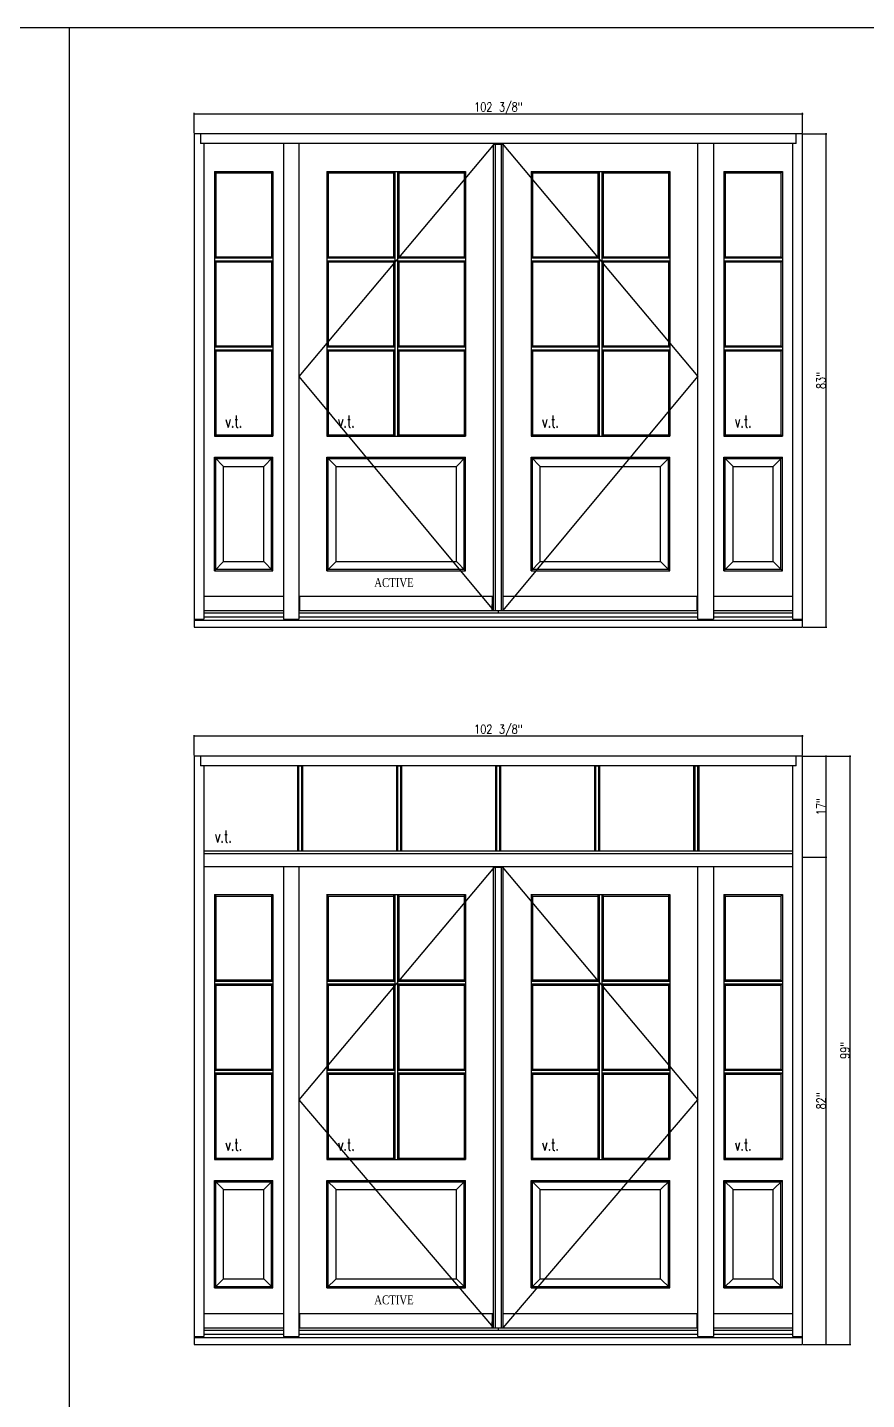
# Model space of a CAD drawing. Header units: inches. Extents: x 1985 to 11287, y 379 to 4336.
# Drawn here: x 8653 to 8794.3, y 3533.7 to 3764.6 of the extents above; entities that cross this region are included whole.
import ezdxf

# ---------------------------------------------------------------- set-up
doc = ezdxf.new("R2010")
doc.units = ezdxf.units.IN
doc.header["$MEASUREMENT"] = 0
doc.layers.get('0').update_dxf_attribs({"linetype": 'CONTINUOUS'})
doc.layers.get('Defpoints').update_dxf_attribs({"linetype": 'CONTINUOUS'})
for name, color, linetype in [('COTE1-1 99', 7, 'CONTINUOUS'), ('elevation 99', 7, 'CONTINUOUS'), ('opening side 99', 1, 'CONTINUOUS'), ('separation 99', 3, 'CONTINUOUS')]:
    doc.layers.add(name, color=color, linetype=linetype)
doc.styles.get("Standard").update_dxf_attribs({"font": 'txt.shx', "width": 0.8})
doc.styles.add('Times', font='times.ttf', dxfattribs={"width": 0.8})
doc.dimstyles.new('Elevation', dxfattribs={"dimscale": 2, "dimtxt": 0.75, "dimasz": 0.0625, "dimexe": 0.0625, "dimexo": 0.0625, "dimgap": 0.0625, "dimtad": 1, "dimdec": 5, "dimzin": 0, "dimdsep": 46, "dimlunit": 5, "dimtxsty": 'Standard', "dimblk1": 'OBLIQUE', "dimblk2": 'OBLIQUE', "dimsah": 1, "dimcen": 2, "dimdle": 0.0625, "dimclrd": 1, "dimclre": 1, "dimadec": 1, "dimazin": 0, "dimtfac": 0.375, "dimtdec": 5, "dimtmove": 0, "dimatfit": 3, "dimldrblk": 'OBLIQUE', "dimfxl": 1, "dimfrac": 2, "dimtolj": 1, "dimtzin": 0, "dimarcsym": 0})

# ---------------------------------------------------------------- blocks, each defined once
blk = doc.blocks.new('_OBLIQUE')
at = {"color": 0, "linetype": 'ByBlock'}
blk.add_line((-0.5, -0.5), (0.5, 0.5), dxfattribs=at)
blk = doc.blocks.new('*D29')
at = {"layer": 'COTE1-1 99', "color": 1, "lineweight": -2, "transparency": 16777216}
for p, q in [((8680.98, 3750.06), (8783.6, 3750.06)), ((8681.1, 3746.78), (8681.1, 3750.19)), ((8783.48, 3746.78), (8783.48, 3750.19))]:
    blk.add_line(p, q, dxfattribs=at)
at = {"layer": 'Defpoints', "color": 0, "transparency": 16777216}
for p in [(8783.48, 3750.06), (8681.1, 3746.66), (8783.48, 3746.66)]:
    blk.add_point(p, dxfattribs=at)
at = {"layer": 'COTE1-1 99', "color": 1, "lineweight": -2, "transparency": 16777216, "xscale": 0.125, "yscale": 0.125, "zscale": 0.125, "rotation": 180}
blk.add_blockref('_OBLIQUE', (8681.1, 3750.06), dxfattribs=at)
at = {"layer": 'COTE1-1 99', "color": 1, "lineweight": -2, "transparency": 16777216, "xscale": 0.125, "yscale": 0.125, "zscale": 0.125}
blk.add_blockref('_OBLIQUE', (8783.48, 3750.06), dxfattribs=at)
at = {"layer": 'COTE1-1 99', "color": 0, "transparency": 16777216, "insert": (8732.29, 3750.94), "char_height": 1.5, "attachment_point": 5}
blk.add_mtext('\\A1;102 3/8"', dxfattribs=at)
blk = doc.blocks.new('*D30')
at = {"layer": 'COTE1-1 99', "color": 1, "lineweight": -2, "transparency": 16777216}
for p, q in [((8783.6, 3746.66), (8787.6, 3746.66)), ((8787.48, 3663.53), (8787.48, 3746.78)), ((8783.6, 3663.66), (8787.6, 3663.66))]:
    blk.add_line(p, q, dxfattribs=at)
at = {"layer": 'Defpoints', "color": 0, "transparency": 16777216}
for p in [(8783.48, 3746.66), (8787.48, 3746.66), (8783.48, 3663.66)]:
    blk.add_point(p, dxfattribs=at)
at = {"layer": 'COTE1-1 99', "color": 1, "lineweight": -2, "transparency": 16777216, "xscale": 0.125, "yscale": 0.125, "zscale": 0.125}
for p, rotation in [((8787.48, 3746.66), 90), ((8787.48, 3663.66), 270)]:
    blk.add_blockref('_OBLIQUE', p, dxfattribs=dict(at, rotation=rotation))
at = {"layer": 'COTE1-1 99', "color": 0, "transparency": 16777216, "insert": (8786.6, 3705.16), "char_height": 1.5, "attachment_point": 5, "rotation": 90}
blk.add_mtext('\\A1;83"', dxfattribs=at)
blk = doc.blocks.new('*D88')
at = {"layer": 'COTE1-1 99', "color": 1, "lineweight": -2, "transparency": 16777216}
for p, q in [((8680.98, 3645.37), (8783.6, 3645.37)), ((8681.1, 3642.09), (8681.1, 3645.5)), ((8783.48, 3642.09), (8783.48, 3645.5))]:
    blk.add_line(p, q, dxfattribs=at)
at = {"layer": 'Defpoints', "color": 0, "transparency": 16777216}
for p in [(8783.48, 3645.37), (8681.1, 3641.96), (8783.48, 3641.96)]:
    blk.add_point(p, dxfattribs=at)
at = {"layer": 'COTE1-1 99', "color": 1, "lineweight": -2, "transparency": 16777216, "xscale": 0.125, "yscale": 0.125, "zscale": 0.125, "rotation": 180}
blk.add_blockref('_OBLIQUE', (8681.1, 3645.37), dxfattribs=at)
at = {"layer": 'COTE1-1 99', "color": 1, "lineweight": -2, "transparency": 16777216, "xscale": 0.125, "yscale": 0.125, "zscale": 0.125}
blk.add_blockref('_OBLIQUE', (8783.48, 3645.37), dxfattribs=at)
at = {"layer": 'COTE1-1 99', "color": 0, "transparency": 16777216, "insert": (8732.29, 3646.25), "char_height": 1.5, "attachment_point": 5}
blk.add_mtext('\\A1;102 3/8"', dxfattribs=at)
blk = doc.blocks.new('*D89')
at = {"layer": 'COTE1-1 99', "color": 1, "lineweight": -2, "transparency": 16777216}
for p, q in [((8783.6, 3641.96), (8787.6, 3641.96)), ((8787.48, 3624.84), (8787.48, 3642.09)), ((8783.6, 3624.96), (8787.6, 3624.96))]:
    blk.add_line(p, q, dxfattribs=at)
at = {"layer": 'Defpoints', "color": 0, "transparency": 16777216}
for p in [(8783.48, 3641.96), (8787.48, 3641.96), (8783.48, 3624.96)]:
    blk.add_point(p, dxfattribs=at)
at = {"layer": 'COTE1-1 99', "color": 1, "lineweight": -2, "transparency": 16777216, "xscale": 0.125, "yscale": 0.125, "zscale": 0.125}
for p, rotation in [((8787.48, 3641.96), 90), ((8787.48, 3624.96), 270)]:
    blk.add_blockref('_OBLIQUE', p, dxfattribs=dict(at, rotation=rotation))
at = {"layer": 'COTE1-1 99', "color": 0, "transparency": 16777216, "insert": (8786.6, 3633.46), "char_height": 1.5, "attachment_point": 5, "rotation": 90}
blk.add_mtext('\\A1;17"', dxfattribs=at)
blk = doc.blocks.new('*D90')
at = {"layer": 'COTE1-1 99', "color": 1, "lineweight": -2, "transparency": 16777216}
for p, q in [((8783.6, 3624.96), (8787.6, 3624.96)), ((8787.48, 3542.84), (8787.48, 3625.09)), ((8783.6, 3542.96), (8787.6, 3542.96))]:
    blk.add_line(p, q, dxfattribs=at)
at = {"layer": 'Defpoints', "color": 0, "transparency": 16777216}
for p in [(8783.48, 3624.96), (8787.48, 3624.96), (8783.48, 3542.96)]:
    blk.add_point(p, dxfattribs=at)
at = {"layer": 'COTE1-1 99', "color": 1, "lineweight": -2, "transparency": 16777216, "xscale": 0.125, "yscale": 0.125, "zscale": 0.125}
for p, rotation in [((8787.48, 3624.96), 90), ((8787.48, 3542.96), 270)]:
    blk.add_blockref('_OBLIQUE', p, dxfattribs=dict(at, rotation=rotation))
at = {"layer": 'COTE1-1 99', "color": 0, "transparency": 16777216, "insert": (8786.6, 3583.96), "char_height": 1.5, "attachment_point": 5, "rotation": 90}
blk.add_mtext('\\A1;82"', dxfattribs=at)
blk = doc.blocks.new('*D87')
at = {"layer": 'COTE1-1 99', "color": 1, "lineweight": -2, "transparency": 16777216}
for p, q in [((8783.6, 3641.96), (8791.62, 3641.96)), ((8791.5, 3542.84), (8791.5, 3642.09)), ((8783.6, 3542.96), (8791.62, 3542.96))]:
    blk.add_line(p, q, dxfattribs=at)
at = {"layer": 'Defpoints', "color": 0, "transparency": 16777216}
for p in [(8783.48, 3641.96), (8791.5, 3641.96), (8783.48, 3542.96)]:
    blk.add_point(p, dxfattribs=at)
at = {"layer": 'COTE1-1 99', "color": 1, "lineweight": -2, "transparency": 16777216, "xscale": 0.125, "yscale": 0.125, "zscale": 0.125}
for p, rotation in [((8791.5, 3641.96), 90), ((8791.5, 3542.96), 270)]:
    blk.add_blockref('_OBLIQUE', p, dxfattribs=dict(at, rotation=rotation))
at = {"layer": 'COTE1-1 99', "color": 0, "transparency": 16777216, "insert": (8790.62, 3592.46), "char_height": 1.5, "attachment_point": 5, "rotation": 90}
blk.add_mtext('\\A1;99"', dxfattribs=at)

msp = doc.modelspace()

# ---------------------------------------------------------------- linework, layer by layer
at = {"layer": 'elevation 99'}
for p, q in [((8783.47513, 3746.65541), (8681.10013, 3746.65541)), ((8681.10013, 3746.65541), (8681.10013, 3663.65541)), ((8682.16263, 3746.65541), (8682.16263, 3745.03041)), ((8696.10013, 3745.03041), (8682.16263, 3745.03041)), ((8682.72513, 3745.03041), (8682.72513, 3664.983536)), ((8696.10013, 3745.03041), (8696.10013, 3664.983536)), ((8698.72513, 3745.03041), (8696.10013, 3745.03041)), ((8698.72513, 3745.03041), (8698.72513, 3664.983536)), ((8733.78763, 3745.03041), (8698.72513, 3745.03041)), ((8765.85013, 3745.03041), (8730.78763, 3745.03041)), ((8733.100129, 3744.90541), (8731.475131, 3744.90541)), ((8731.475131, 3666.467905), (8731.475131, 3744.90541)), ((8731.787631, 3666.467905), (8731.787631, 3744.90541)), ((8731.82777, 3744.90541), (8731.82777, 3745.03041)), ((8731.94393, 3744.90541), (8731.94393, 3745.03041)), ((8732.03763, 3744.90541), (8732.03763, 3745.03041)), ((8732.53763, 3744.90541), (8732.53763, 3745.03041)), ((8732.787629, 3666.467905), (8732.787629, 3744.90541)), ((8733.100129, 3666.467905), (8733.100129, 3744.90541)), ((8765.85013, 3664.983536), (8765.85013, 3745.03041)), ((8768.47513, 3745.03041), (8765.85013, 3745.03041)), ((8768.47513, 3745.03041), (8768.47513, 3664.983536)), ((8782.41263, 3745.03041), (8768.47513, 3745.03041)), ((8781.85013, 3664.983536), (8781.85013, 3745.03041)), ((8782.41263, 3745.03041), (8782.41263, 3746.65541)), ((8783.47513, 3663.65541), (8783.47513, 3746.65541)), ((8684.484017, 3740.360733), (8684.484017, 3695.793739)), ((8684.484017, 3740.360733), (8694.341243, 3740.360733)), ((8684.484017, 3740.360733), (8684.725089, 3740.092862)), ((8694.100172, 3740.092862), (8694.341243, 3740.360733)), ((8694.341243, 3740.360733), (8694.341243, 3695.793739)), ((8703.662615, 3740.092862), (8703.421544, 3740.360733)), ((8703.421544, 3740.360733), (8726.778717, 3740.360733)), ((8703.421544, 3740.360733), (8703.421544, 3695.793739)), ((8714.66263, 3740.092862), (8714.86683, 3740.360733)), ((8714.86683, 3740.360733), (8714.86683, 3695.793739)), ((8715.33343, 3740.360733), (8715.53763, 3740.092862)), ((8715.33343, 3740.360733), (8715.33343, 3695.793739)), ((8726.537645, 3740.092862), (8726.778717, 3740.360733)), ((8726.778717, 3740.360733), (8726.778717, 3695.793739)), ((8737.796544, 3740.360733), (8737.796544, 3695.793739)), ((8737.796544, 3740.360733), (8761.153717, 3740.360733)), ((8738.037615, 3740.092862), (8737.796544, 3740.360733)), ((8749.03763, 3740.092862), (8749.24183, 3740.360733)), ((8749.24183, 3740.360733), (8749.24183, 3695.793739)), ((8749.70843, 3740.360733), (8749.70843, 3695.793739)), ((8749.70843, 3740.360733), (8749.91263, 3740.092862)), ((8760.912645, 3740.092862), (8761.153717, 3740.360733)), ((8761.153717, 3740.360733), (8761.153717, 3695.793739)), ((8770.234017, 3740.360733), (8770.234017, 3695.793739)), ((8770.234017, 3740.360733), (8780.091243, 3740.360733)), ((8770.234017, 3740.360733), (8770.475089, 3740.092862)), ((8779.850172, 3740.092862), (8780.091243, 3740.360733)), ((8780.091243, 3740.360733), (8780.091243, 3695.793739)), ((8684.725089, 3740.092862), (8684.725089, 3725.989362)), ((8684.725089, 3740.092862), (8694.100172, 3740.092862)), ((8694.100172, 3740.092862), (8694.100172, 3725.989362)), ((8703.662615, 3740.092862), (8714.66263, 3740.092862)), ((8703.662615, 3740.092862), (8703.662615, 3725.989362)), ((8714.66263, 3740.092862), (8714.66263, 3725.989362)), ((8715.53763, 3740.092862), (8726.537645, 3740.092862)), ((8715.53763, 3740.092862), (8715.53763, 3725.989362)), ((8726.537645, 3740.092862), (8726.537645, 3725.989362)), ((8738.037615, 3740.092862), (8738.037615, 3725.989362)), ((8738.037615, 3740.092862), (8749.03763, 3740.092862)), ((8749.03763, 3740.092862), (8749.03763, 3725.989362)), ((8749.91263, 3740.092862), (8749.91263, 3725.989362)), ((8749.91263, 3740.092862), (8760.912645, 3740.092862)), ((8760.912645, 3740.092862), (8760.912645, 3725.989362)), ((8770.475089, 3740.092862), (8770.475089, 3725.989362)), ((8770.475089, 3740.092862), (8779.850172, 3740.092862)), ((8779.850172, 3740.092862), (8779.850172, 3725.989362)), ((8684.725089, 3725.989362), (8684.484017, 3725.785162)), ((8684.484017, 3725.785162), (8694.341243, 3725.785162)), ((8684.484017, 3725.318562), (8694.341243, 3725.318562)), ((8684.484017, 3725.318562), (8684.725089, 3725.114362)), ((8684.725089, 3725.989362), (8694.100172, 3725.989362)), ((8684.725089, 3725.114362), (8694.100172, 3725.114362)), ((8684.725089, 3725.114362), (8684.725089, 3711.010862)), ((8694.100172, 3725.989362), (8694.341243, 3725.785162)), ((8694.100172, 3725.114362), (8694.341243, 3725.318562)), ((8694.100172, 3725.114362), (8694.100172, 3711.010862)), ((8703.662615, 3725.989362), (8703.421544, 3725.785162)), ((8703.421544, 3725.785162), (8714.86683, 3725.785162)), ((8703.662615, 3725.114362), (8703.421544, 3725.318562)), ((8703.421544, 3725.318562), (8714.86683, 3725.318562)), ((8703.662615, 3725.989362), (8714.66263, 3725.989362)), ((8703.662615, 3725.114362), (8703.662615, 3711.010862)), ((8703.662615, 3725.114362), (8714.66263, 3725.114362)), ((8714.66263, 3725.989362), (8714.86683, 3725.785162)), ((8714.66263, 3725.114362), (8714.86683, 3725.318562)), ((8714.66263, 3725.114362), (8714.66263, 3711.010862)), ((8715.53763, 3725.989362), (8715.33343, 3725.785162)), ((8715.33343, 3725.785162), (8726.778717, 3725.785162)), ((8715.33343, 3725.318562), (8726.778717, 3725.318562)), ((8715.53763, 3725.114362), (8715.33343, 3725.318562)), ((8715.53763, 3725.989362), (8726.537645, 3725.989362)), ((8715.53763, 3725.114362), (8715.53763, 3711.010862)), ((8715.53763, 3725.114362), (8726.537645, 3725.114362)), ((8726.537645, 3725.989362), (8726.778717, 3725.785162)), ((8726.537645, 3725.114362), (8726.778717, 3725.318562)), ((8726.537645, 3725.114362), (8726.537645, 3711.010862)), ((8738.037615, 3725.989362), (8737.796544, 3725.785162)), ((8737.796544, 3725.785162), (8749.24183, 3725.785162)), ((8737.796544, 3725.318562), (8749.24183, 3725.318562)), ((8738.037615, 3725.114362), (8737.796544, 3725.318562)), ((8738.037615, 3725.989362), (8749.03763, 3725.989362)), ((8738.037615, 3725.114362), (8749.03763, 3725.114362)), ((8738.037615, 3725.114362), (8738.037615, 3711.010862)), ((8749.03763, 3725.989362), (8749.24183, 3725.785162)), ((8749.03763, 3725.114362), (8749.24183, 3725.318562)), ((8749.03763, 3725.114362), (8749.03763, 3711.010862)), ((8749.91263, 3725.989362), (8749.70843, 3725.785162)), ((8749.70843, 3725.785162), (8761.153717, 3725.785162)), ((8749.91263, 3725.114362), (8749.70843, 3725.318562)), ((8749.70843, 3725.318562), (8761.153717, 3725.318562)), ((8749.91263, 3725.989362), (8760.912645, 3725.989362)), ((8749.91263, 3725.114362), (8760.912645, 3725.114362)), ((8749.91263, 3725.114362), (8749.91263, 3711.010862)), ((8760.912645, 3725.989362), (8761.153717, 3725.785162)), ((8760.912645, 3725.114362), (8761.153717, 3725.318562)), ((8760.912645, 3725.114362), (8760.912645, 3711.010862)), ((8770.475089, 3725.989362), (8770.234017, 3725.785162)), ((8770.234017, 3725.785162), (8780.091243, 3725.785162)), ((8770.234017, 3725.318562), (8780.091243, 3725.318562)), ((8770.234017, 3725.318562), (8770.475089, 3725.114362)), ((8770.475089, 3725.989362), (8779.850172, 3725.989362)), ((8770.475089, 3725.114362), (8779.850172, 3725.114362)), ((8770.475089, 3725.114362), (8770.475089, 3711.010862)), ((8779.850172, 3725.989362), (8780.091243, 3725.785162)), ((8779.850172, 3725.114362), (8780.091243, 3725.318562)), ((8779.850172, 3725.114362), (8779.850172, 3711.010862)), ((8684.484017, 3710.806662), (8684.725089, 3711.010862)), ((8684.484017, 3710.806662), (8694.341243, 3710.806662)), ((8684.484017, 3710.34451), (8694.341243, 3710.34451)), ((8684.725089, 3710.14031), (8684.484017, 3710.34451)), ((8684.725089, 3711.010862), (8694.100172, 3711.010862)), ((8694.100172, 3711.010862), (8694.341243, 3710.806662)), ((8694.100172, 3710.14031), (8694.341243, 3710.34451)), ((8703.662615, 3711.010862), (8703.421544, 3710.806662)), ((8703.421544, 3710.806662), (8714.86683, 3710.806662)), ((8703.421544, 3710.34451), (8714.86683, 3710.34451)), ((8703.662615, 3711.010862), (8714.66263, 3711.010862)), ((8715.33343, 3710.806662), (8726.778717, 3710.806662)), ((8715.33343, 3710.34451), (8726.778717, 3710.34451)), ((8715.53763, 3711.010862), (8726.537645, 3711.010862)), ((8726.537645, 3711.010862), (8726.778717, 3710.806662)), ((8726.537645, 3710.14031), (8726.778717, 3710.34451)), ((8738.037615, 3711.010862), (8737.796544, 3710.806662)), ((8737.796544, 3710.806662), (8749.24183, 3710.806662)), ((8737.796544, 3710.34451), (8749.24183, 3710.34451)), ((8738.037615, 3711.010862), (8749.03763, 3711.010862)), ((8749.70843, 3710.806662), (8761.153717, 3710.806662)), ((8749.70843, 3710.34451), (8761.153717, 3710.34451)), ((8749.91263, 3711.010862), (8760.912645, 3711.010862)), ((8760.912645, 3711.010862), (8761.153717, 3710.806662)), ((8760.912645, 3710.14031), (8761.153717, 3710.34451)), ((8770.234017, 3710.806662), (8770.475089, 3711.010862)), ((8770.234017, 3710.806662), (8780.091243, 3710.806662)), ((8770.234017, 3710.34451), (8780.091243, 3710.34451)), ((8770.475089, 3710.14031), (8770.234017, 3710.34451)), ((8770.475089, 3711.010862), (8779.850172, 3711.010862)), ((8779.850172, 3711.010862), (8780.091243, 3710.806662)), ((8779.850172, 3710.14031), (8780.091243, 3710.34451)), ((8684.725089, 3710.14031), (8694.100172, 3710.14031)), ((8684.725089, 3710.14031), (8684.725089, 3696.03481)), ((8694.100172, 3710.14031), (8694.100172, 3696.03481)), ((8703.662615, 3710.14031), (8703.662615, 3696.03481)), ((8703.662615, 3710.14031), (8714.66263, 3710.14031)), ((8714.66263, 3710.14031), (8714.66263, 3696.03481)), ((8715.53763, 3710.14031), (8726.537645, 3710.14031)), ((8715.53763, 3710.14031), (8715.53763, 3696.03481)), ((8726.537645, 3710.14031), (8726.537645, 3696.03481)), ((8738.037615, 3710.14031), (8749.03763, 3710.14031)), ((8738.037615, 3710.14031), (8738.037615, 3696.03481)), ((8749.03763, 3710.14031), (8749.03763, 3696.03481)), ((8749.91263, 3710.14031), (8749.91263, 3696.03481)), ((8749.91263, 3710.14031), (8760.912645, 3710.14031)), ((8760.912645, 3710.14031), (8760.912645, 3696.03481)), ((8770.475089, 3710.14031), (8779.850172, 3710.14031)), ((8770.475089, 3710.14031), (8770.475089, 3696.03481)), ((8779.850172, 3710.14031), (8779.850172, 3696.03481)), ((8684.484017, 3695.793739), (8684.725089, 3696.03481)), ((8684.484017, 3695.793739), (8694.341243, 3695.793739)), ((8684.725089, 3696.03481), (8694.100172, 3696.03481)), ((8694.341243, 3695.793739), (8694.100172, 3696.03481)), ((8703.421544, 3695.793739), (8703.662615, 3696.03481)), ((8703.421544, 3695.793739), (8726.778717, 3695.793739)), ((8703.662615, 3696.03481), (8714.66263, 3696.03481)), ((8714.66263, 3696.03481), (8714.86683, 3695.793739)), ((8715.53763, 3696.03481), (8715.33343, 3695.793739)), ((8715.53763, 3696.03481), (8726.537645, 3696.03481)), ((8726.778717, 3695.793739), (8726.537645, 3696.03481)), ((8737.796544, 3695.793739), (8738.037615, 3696.03481)), ((8737.796544, 3695.793739), (8761.153717, 3695.793739)), ((8738.037615, 3696.03481), (8749.03763, 3696.03481)), ((8749.03763, 3696.03481), (8749.24183, 3695.793739)), ((8749.91263, 3696.03481), (8749.70843, 3695.793739)), ((8749.91263, 3696.03481), (8760.912645, 3696.03481)), ((8761.153717, 3695.793739), (8760.912645, 3696.03481)), ((8770.234017, 3695.793739), (8770.475089, 3696.03481)), ((8770.234017, 3695.793739), (8780.091243, 3695.793739)), ((8770.475089, 3696.03481), (8779.850172, 3696.03481)), ((8780.091243, 3695.793739), (8779.850172, 3696.03481)), ((8684.484017, 3673.1643), (8684.484017, 3692.275882)), ((8686.037589, 3690.72226), (8684.484017, 3692.275882)), ((8684.484017, 3692.275882), (8694.341243, 3692.275882)), ((8684.725089, 3673.405371), (8684.725089, 3692.03476)), ((8684.725089, 3692.03476), (8694.100172, 3692.03476)), ((8692.787672, 3690.72226), (8694.341243, 3692.275882)), ((8694.100172, 3673.405371), (8694.100172, 3692.03476)), ((8694.341243, 3673.1643), (8694.341243, 3692.275882)), ((8704.975056, 3690.72226), (8703.421485, 3692.275882)), ((8703.421485, 3673.1643), (8703.421485, 3692.275882)), ((8703.421485, 3692.275882), (8726.778761, 3692.275882)), ((8703.662556, 3673.405371), (8703.662556, 3692.03476)), ((8703.662556, 3692.03476), (8726.537689, 3692.03476)), ((8726.778761, 3692.275882), (8725.225189, 3690.72226)), ((8726.537689, 3673.405371), (8726.537689, 3692.03476)), ((8726.778761, 3673.1643), (8726.778761, 3692.275882)), ((8737.796485, 3692.275882), (8761.153761, 3692.275882)), ((8737.796485, 3673.1643), (8737.796485, 3692.275882)), ((8739.350056, 3690.72226), (8737.796485, 3692.275882)), ((8738.037556, 3692.03476), (8760.912689, 3692.03476)), ((8738.037556, 3673.405371), (8738.037556, 3692.03476)), ((8761.153761, 3692.275882), (8759.600189, 3690.72226)), ((8760.912689, 3673.405371), (8760.912689, 3692.03476)), ((8761.153761, 3673.1643), (8761.153761, 3692.275882)), ((8770.234017, 3673.1643), (8770.234017, 3692.275882)), ((8771.787589, 3690.72226), (8770.234017, 3692.275882)), ((8770.234017, 3692.275882), (8780.091243, 3692.275882)), ((8770.475089, 3673.405371), (8770.475089, 3692.03476)), ((8770.475089, 3692.03476), (8779.850172, 3692.03476)), ((8778.537672, 3690.72226), (8780.091243, 3692.275882)), ((8779.850172, 3673.405371), (8779.850172, 3692.03476)), ((8780.091243, 3673.1643), (8780.091243, 3692.275882)), ((8686.037589, 3674.717871), (8686.037589, 3690.72226)), ((8686.037589, 3690.72226), (8692.787672, 3690.72226)), ((8692.787672, 3674.717871), (8692.787672, 3690.72226)), ((8704.975056, 3674.717871), (8704.975056, 3690.72226)), ((8704.975056, 3690.72226), (8725.225189, 3690.72226)), ((8725.225189, 3674.717871), (8725.225189, 3690.72226)), ((8739.350056, 3690.72226), (8759.600189, 3690.72226)), ((8739.350056, 3674.717871), (8739.350056, 3690.72226)), ((8759.600189, 3674.717871), (8759.600189, 3690.72226)), ((8771.787589, 3674.717871), (8771.787589, 3690.72226)), ((8771.787589, 3690.72226), (8778.537672, 3690.72226)), ((8778.537672, 3674.717871), (8778.537672, 3690.72226)), ((8684.484017, 3673.1643), (8686.037589, 3674.717871)), ((8684.725089, 3673.405371), (8694.100172, 3673.405371)), ((8686.037589, 3674.717871), (8692.787672, 3674.717871)), ((8692.787672, 3674.717871), (8694.341243, 3673.1643)), ((8703.421485, 3673.1643), (8704.975056, 3674.717871)), ((8703.662556, 3673.405371), (8726.537689, 3673.405371)), ((8704.975056, 3674.717871), (8725.225189, 3674.717871)), ((8726.778761, 3673.1643), (8725.225189, 3674.717871)), ((8737.796485, 3673.1643), (8739.350056, 3674.717871)), ((8738.037556, 3673.405371), (8760.912689, 3673.405371)), ((8739.350056, 3674.717871), (8759.600189, 3674.717871)), ((8761.153761, 3673.1643), (8759.600189, 3674.717871)), ((8770.234017, 3673.1643), (8771.787589, 3674.717871)), ((8770.475089, 3673.405371), (8779.850172, 3673.405371)), ((8771.787589, 3674.717871), (8778.537672, 3674.717871)), ((8778.537672, 3674.717871), (8780.091243, 3673.1643)), ((8684.484017, 3673.1643), (8694.341243, 3673.1643)), ((8703.421485, 3673.1643), (8726.778761, 3673.1643)), ((8737.796485, 3673.1643), (8761.153761, 3673.1643)), ((8770.234017, 3673.1643), (8780.091243, 3673.1643)), ((8696.10013, 3668.842905), (8682.72513, 3668.842905)), ((8696.10013, 3668.842905), (8682.72513, 3668.842905)), ((8731.32777, 3668.842905), (8698.85013, 3668.842905)), ((8698.85013, 3666.467905), (8698.85013, 3668.842905)), ((8731.32777, 3668.842905), (8698.85013, 3668.842905)), ((8698.85013, 3666.467905), (8698.85013, 3668.842905)), ((8731.32777, 3666.467905), (8731.32777, 3668.842905)), ((8731.32777, 3666.467905), (8731.32777, 3668.842905)), ((8765.72513, 3668.842905), (8733.100129, 3668.842905)), ((8765.72513, 3668.842905), (8733.100129, 3668.842905)), ((8765.72513, 3666.467905), (8765.72513, 3668.842905)), ((8765.72513, 3666.467905), (8765.72513, 3668.842905)), ((8781.85013, 3668.842905), (8768.47513, 3668.842905)), ((8781.85013, 3668.842905), (8768.47513, 3668.842905)), ((8682.72513, 3666.467905), (8696.10013, 3666.467905)), ((8682.72513, 3666.467905), (8696.10013, 3666.467905)), ((8698.72513, 3666.467905), (8765.85013, 3666.467905)), ((8698.72513, 3666.467905), (8765.85013, 3666.467905)), ((8731.20277, 3666.655405), (8731.20277, 3666.467905)), ((8731.20277, 3666.655405), (8731.20277, 3666.467905)), ((8731.241013, 3666.467905), (8731.250438, 3666.592905)), ((8731.241013, 3666.467905), (8731.250438, 3666.592905)), ((8731.250438, 3666.592905), (8731.261066, 3666.467905)), ((8731.250438, 3666.592905), (8731.261066, 3666.467905)), ((8732.28763, 3666.076286), (8732.28763, 3666.467905)), ((8732.28763, 3666.076286), (8732.28763, 3666.467905)), ((8768.47513, 3666.467905), (8781.85013, 3666.467905)), ((8768.47513, 3666.467905), (8781.85013, 3666.467905)), ((8681.10013, 3664.983536), (8682.72513, 3664.983536)), ((8681.10013, 3664.983536), (8682.72513, 3664.983536)), ((8681.10013, 3664.84291), (8783.47513, 3664.84291)), ((8681.10013, 3664.84291), (8783.47513, 3664.84291)), ((8682.72513, 3666.076286), (8696.10013, 3666.076286)), ((8682.72513, 3666.076286), (8696.10013, 3666.076286)), ((8682.72513, 3665.405405), (8696.10013, 3665.405405)), ((8696.10013, 3664.983536), (8698.72513, 3664.983536)), ((8696.10013, 3664.983536), (8698.72513, 3664.983536)), ((8698.72513, 3666.076286), (8765.85013, 3666.076286)), ((8698.72513, 3666.076286), (8765.85013, 3666.076286)), ((8698.72513, 3665.405405), (8765.85013, 3665.405405)), ((8765.85013, 3664.983536), (8768.47513, 3664.983536)), ((8765.85013, 3664.983536), (8768.47513, 3664.983536)), ((8768.47513, 3666.076286), (8781.85013, 3666.076286)), ((8768.47513, 3666.076286), (8781.85013, 3666.076286)), ((8768.47513, 3665.405405), (8781.85013, 3665.405405)), ((8781.85013, 3664.983536), (8783.47513, 3664.983536)), ((8781.85013, 3664.983536), (8783.47513, 3664.983536)), ((8681.10013, 3663.65541), (8783.47513, 3663.65541)), ((8681.10013, 3663.65541), (8783.47513, 3663.65541)), ((8681.10013, 3641.963374), (8681.10013, 3542.963374)), ((8783.47513, 3641.963374), (8681.10013, 3641.963374)), ((8682.16263, 3641.963374), (8682.16263, 3640.338374)), ((8782.41263, 3640.338374), (8782.41263, 3641.963374)), ((8783.47513, 3542.963374), (8783.47513, 3641.963374)), ((8782.41263, 3640.338374), (8682.16263, 3640.338374)), ((8682.72513, 3640.338374), (8682.72513, 3625.588374)), ((8698.51683, 3625.963374), (8698.51683, 3640.338374)), ((8698.51683, 3640.338374), (8699.39183, 3640.338374)), ((8698.72103, 3625.963374), (8698.72103, 3640.338374)), ((8699.18763, 3625.963374), (8699.18763, 3640.338374)), ((8699.39183, 3625.963374), (8699.39183, 3640.338374)), ((8715.18343, 3625.963374), (8715.18343, 3640.338374)), ((8715.18343, 3640.338374), (8716.05843, 3640.338374)), ((8715.38763, 3625.963374), (8715.38763, 3640.338374)), ((8715.85423, 3625.963374), (8715.85423, 3640.338374)), ((8716.05843, 3625.963374), (8716.05843, 3640.338374)), ((8731.85013, 3625.963374), (8731.85013, 3640.338374)), ((8731.85013, 3640.338374), (8732.72513, 3640.338374)), ((8732.05433, 3625.963374), (8732.05433, 3640.338374)), ((8732.52093, 3625.963374), (8732.52093, 3640.338374)), ((8732.72513, 3625.963374), (8732.72513, 3640.338374)), ((8748.51683, 3625.963374), (8748.51683, 3640.338374)), ((8748.51683, 3640.338374), (8749.39183, 3640.338374)), ((8748.72103, 3625.963374), (8748.72103, 3640.338374)), ((8749.18763, 3625.963374), (8749.18763, 3640.338374)), ((8749.39183, 3625.963374), (8749.39183, 3640.338374)), ((8765.18343, 3625.963374), (8765.18343, 3640.338374)), ((8765.18343, 3640.338374), (8766.05843, 3640.338374)), ((8765.38763, 3625.963374), (8765.38763, 3640.338374)), ((8765.85423, 3625.963374), (8765.85423, 3640.338374)), ((8766.05843, 3625.963374), (8766.05843, 3640.338374)), ((8781.85013, 3625.588374), (8781.85013, 3640.338374)), ((8681.10013, 3625.963374), (8681.10013, 3542.963374)), ((8781.85013, 3625.963374), (8682.72513, 3625.963374)), ((8682.72513, 3625.963374), (8682.72513, 3625.588374)), ((8682.72513, 3625.588374), (8781.85013, 3625.588374)), ((8682.72513, 3625.588374), (8682.72513, 3623.338374)), ((8765.85013, 3625.963374), (8698.72513, 3625.963374)), ((8781.85013, 3625.588374), (8781.85013, 3625.963374)), ((8781.85013, 3623.338374), (8781.85013, 3625.588374)), ((8783.47513, 3542.963374), (8783.47513, 3624.963374)), ((8696.10013, 3623.338374), (8682.72513, 3623.338374)), ((8696.10013, 3623.338374), (8682.72513, 3623.338374)), ((8696.10013, 3623.338374), (8682.72513, 3623.338374)), ((8682.72513, 3623.338374), (8682.72513, 3544.2915)), ((8682.72513, 3623.338374), (8682.72513, 3544.2915)), ((8696.10013, 3623.338374), (8696.10013, 3544.2915)), ((8698.72513, 3623.338374), (8696.10013, 3623.338374)), ((8733.78763, 3623.338374), (8698.72513, 3623.338374)), ((8733.78763, 3623.338374), (8698.72513, 3623.338374)), ((8698.72513, 3623.338374), (8698.72513, 3544.2915)), ((8733.78763, 3623.338374), (8698.72513, 3623.338374)), ((8765.85013, 3623.338374), (8730.78763, 3623.338374)), ((8765.85013, 3623.338374), (8730.78763, 3623.338374)), ((8765.85013, 3623.338374), (8730.78763, 3623.338374)), ((8733.100129, 3623.213374), (8731.475131, 3623.213374)), ((8731.475131, 3545.775869), (8731.475131, 3623.213374)), ((8733.100129, 3623.213374), (8731.475131, 3623.213374)), ((8733.100129, 3623.213374), (8731.475131, 3623.213374)), ((8731.787631, 3545.775869), (8731.787631, 3623.213374)), ((8731.82777, 3623.213374), (8731.82777, 3623.338374)), ((8731.82777, 3623.213374), (8731.82777, 3623.338374)), ((8731.82777, 3623.213374), (8731.82777, 3623.338374)), ((8731.94393, 3623.213374), (8731.94393, 3623.338374)), ((8731.94393, 3623.213374), (8731.94393, 3623.338374)), ((8731.94393, 3623.213374), (8731.94393, 3623.338374)), ((8732.03763, 3623.213374), (8732.03763, 3623.338374)), ((8732.03763, 3623.213374), (8732.03763, 3623.338374)), ((8732.03763, 3623.213374), (8732.03763, 3623.338374)), ((8732.53763, 3623.213374), (8732.53763, 3623.338374)), ((8732.53763, 3623.213374), (8732.53763, 3623.338374)), ((8732.53763, 3623.213374), (8732.53763, 3623.338374)), ((8732.787629, 3545.775869), (8732.787629, 3623.213374)), ((8733.100129, 3545.775869), (8733.100129, 3623.213374)), ((8765.85013, 3544.2915), (8765.85013, 3623.338374)), ((8768.47513, 3623.338374), (8765.85013, 3623.338374)), ((8781.85013, 3623.338374), (8768.47513, 3623.338374)), ((8781.85013, 3623.338374), (8768.47513, 3623.338374)), ((8768.47513, 3623.338374), (8768.47513, 3544.2915)), ((8781.85013, 3623.338374), (8768.47513, 3623.338374)), ((8781.85013, 3544.2915), (8781.85013, 3623.338374)), ((8781.85013, 3544.2915), (8781.85013, 3623.338374)), ((8684.484017, 3618.668697), (8684.725089, 3618.400826)), ((8684.484017, 3618.668697), (8694.341243, 3618.668697)), ((8684.484017, 3618.668697), (8684.484017, 3574.101703)), ((8684.725089, 3618.400826), (8694.100172, 3618.400826)), ((8684.725089, 3618.400826), (8684.725089, 3604.297326)), ((8694.100172, 3618.400826), (8694.341243, 3618.668697)), ((8694.100172, 3618.400826), (8694.100172, 3604.297326)), ((8694.341243, 3618.668697), (8694.341243, 3574.101703)), ((8703.421544, 3618.668697), (8703.421544, 3574.101703)), ((8703.421544, 3618.668697), (8726.778717, 3618.668697)), ((8703.662615, 3618.400826), (8703.421544, 3618.668697)), ((8703.662615, 3618.400826), (8703.662615, 3604.297326)), ((8703.662615, 3618.400826), (8714.66263, 3618.400826)), ((8714.66263, 3618.400826), (8714.86683, 3618.668697)), ((8714.66263, 3618.400826), (8714.66263, 3604.297326)), ((8714.86683, 3618.668697), (8714.86683, 3574.101703)), ((8715.33343, 3618.668697), (8715.33343, 3574.101703)), ((8715.33343, 3618.668697), (8715.53763, 3618.400826)), ((8715.53763, 3618.400826), (8715.53763, 3604.297326)), ((8715.53763, 3618.400826), (8726.537645, 3618.400826)), ((8726.537645, 3618.400826), (8726.778717, 3618.668697)), ((8726.537645, 3618.400826), (8726.537645, 3604.297326)), ((8726.778717, 3618.668697), (8726.778717, 3574.101703)), ((8738.037615, 3618.400826), (8737.796544, 3618.668697)), ((8737.796544, 3618.668697), (8761.153717, 3618.668697)), ((8737.796544, 3618.668697), (8737.796544, 3574.101703)), ((8738.037615, 3618.400826), (8749.03763, 3618.400826)), ((8738.037615, 3618.400826), (8738.037615, 3604.297326)), ((8749.03763, 3618.400826), (8749.24183, 3618.668697)), ((8749.03763, 3618.400826), (8749.03763, 3604.297326)), ((8749.24183, 3618.668697), (8749.24183, 3574.101703)), ((8749.70843, 3618.668697), (8749.91263, 3618.400826)), ((8749.70843, 3618.668697), (8749.70843, 3574.101703)), ((8749.91263, 3618.400826), (8760.912645, 3618.400826)), ((8749.91263, 3618.400826), (8749.91263, 3604.297326)), ((8760.912645, 3618.400826), (8761.153717, 3618.668697)), ((8760.912645, 3618.400826), (8760.912645, 3604.297326)), ((8761.153717, 3618.668697), (8761.153717, 3574.101703)), ((8770.234017, 3618.668697), (8770.475089, 3618.400826)), ((8770.234017, 3618.668697), (8780.091243, 3618.668697)), ((8770.234017, 3618.668697), (8770.234017, 3574.101703)), ((8770.475089, 3618.400826), (8779.850172, 3618.400826)), ((8770.475089, 3618.400826), (8770.475089, 3604.297326)), ((8779.850172, 3618.400826), (8780.091243, 3618.668697)), ((8779.850172, 3618.400826), (8779.850172, 3604.297326)), ((8780.091243, 3618.668697), (8780.091243, 3574.101703)), ((8684.725089, 3604.297326), (8684.484017, 3604.093126)), ((8684.484017, 3604.093126), (8694.341243, 3604.093126)), ((8684.725089, 3604.297326), (8694.100172, 3604.297326)), ((8694.100172, 3604.297326), (8694.341243, 3604.093126)), ((8703.662615, 3604.297326), (8703.421544, 3604.093126)), ((8703.421544, 3604.093126), (8714.86683, 3604.093126)), ((8703.662615, 3604.297326), (8714.66263, 3604.297326)), ((8714.66263, 3604.297326), (8714.86683, 3604.093126)), ((8715.53763, 3604.297326), (8715.33343, 3604.093126)), ((8715.33343, 3604.093126), (8726.778717, 3604.093126)), ((8715.53763, 3604.297326), (8726.537645, 3604.297326)), ((8726.537645, 3604.297326), (8726.778717, 3604.093126)), ((8738.037615, 3604.297326), (8737.796544, 3604.093126)), ((8737.796544, 3604.093126), (8749.24183, 3604.093126)), ((8738.037615, 3604.297326), (8749.03763, 3604.297326)), ((8749.03763, 3604.297326), (8749.24183, 3604.093126)), ((8749.91263, 3604.297326), (8749.70843, 3604.093126)), ((8749.70843, 3604.093126), (8761.153717, 3604.093126)), ((8749.91263, 3604.297326), (8760.912645, 3604.297326)), ((8760.912645, 3604.297326), (8761.153717, 3604.093126)), ((8770.475089, 3604.297326), (8770.234017, 3604.093126)), ((8770.234017, 3604.093126), (8780.091243, 3604.093126)), ((8770.475089, 3604.297326), (8779.850172, 3604.297326)), ((8779.850172, 3604.297326), (8780.091243, 3604.093126)), ((8684.484017, 3603.626526), (8684.725089, 3603.422326)), ((8684.484017, 3603.626526), (8694.341243, 3603.626526)), ((8684.725089, 3603.422326), (8684.725089, 3589.318826)), ((8684.725089, 3603.422326), (8694.100172, 3603.422326)), ((8694.100172, 3603.422326), (8694.341243, 3603.626526)), ((8694.100172, 3603.422326), (8694.100172, 3589.318826)), ((8703.421544, 3603.626526), (8714.86683, 3603.626526)), ((8703.662615, 3603.422326), (8703.421544, 3603.626526)), ((8703.662615, 3603.422326), (8714.66263, 3603.422326)), ((8703.662615, 3603.422326), (8703.662615, 3589.318826)), ((8714.66263, 3603.422326), (8714.86683, 3603.626526)), ((8714.66263, 3603.422326), (8714.66263, 3589.318826)), ((8715.53763, 3603.422326), (8715.33343, 3603.626526)), ((8715.33343, 3603.626526), (8726.778717, 3603.626526)), ((8715.53763, 3603.422326), (8726.537645, 3603.422326)), ((8715.53763, 3603.422326), (8715.53763, 3589.318826)), ((8726.537645, 3603.422326), (8726.778717, 3603.626526)), ((8726.537645, 3603.422326), (8726.537645, 3589.318826)), ((8738.037615, 3603.422326), (8737.796544, 3603.626526)), ((8737.796544, 3603.626526), (8749.24183, 3603.626526)), ((8738.037615, 3603.422326), (8738.037615, 3589.318826)), ((8738.037615, 3603.422326), (8749.03763, 3603.422326)), ((8749.03763, 3603.422326), (8749.24183, 3603.626526)), ((8749.03763, 3603.422326), (8749.03763, 3589.318826)), ((8749.70843, 3603.626526), (8761.153717, 3603.626526)), ((8749.91263, 3603.422326), (8749.70843, 3603.626526)), ((8749.91263, 3603.422326), (8749.91263, 3589.318826)), ((8749.91263, 3603.422326), (8760.912645, 3603.422326)), ((8760.912645, 3603.422326), (8761.153717, 3603.626526)), ((8760.912645, 3603.422326), (8760.912645, 3589.318826)), ((8770.234017, 3603.626526), (8770.475089, 3603.422326)), ((8770.234017, 3603.626526), (8780.091243, 3603.626526)), ((8770.475089, 3603.422326), (8770.475089, 3589.318826)), ((8770.475089, 3603.422326), (8779.850172, 3603.422326)), ((8779.850172, 3603.422326), (8780.091243, 3603.626526)), ((8779.850172, 3603.422326), (8779.850172, 3589.318826)), ((8684.484017, 3589.114626), (8684.725089, 3589.318826)), ((8684.484017, 3589.114626), (8694.341243, 3589.114626)), ((8684.725089, 3588.448274), (8684.484017, 3588.652474)), ((8684.484017, 3588.652474), (8694.341243, 3588.652474)), ((8684.725089, 3589.318826), (8694.100172, 3589.318826)), ((8684.725089, 3588.448274), (8684.725089, 3574.342774)), ((8684.725089, 3588.448274), (8694.100172, 3588.448274)), ((8694.100172, 3589.318826), (8694.341243, 3589.114626)), ((8694.100172, 3588.448274), (8694.341243, 3588.652474)), ((8694.100172, 3588.448274), (8694.100172, 3574.342774)), ((8703.662615, 3589.318826), (8703.421544, 3589.114626)), ((8703.421544, 3589.114626), (8714.86683, 3589.114626)), ((8703.421544, 3588.652474), (8714.86683, 3588.652474)), ((8703.662615, 3589.318826), (8714.66263, 3589.318826)), ((8703.662615, 3588.448274), (8714.66263, 3588.448274)), ((8703.662615, 3588.448274), (8703.662615, 3574.342774)), ((8714.66263, 3588.448274), (8714.66263, 3574.342774)), ((8715.33343, 3589.114626), (8726.778717, 3589.114626)), ((8715.33343, 3588.652474), (8726.778717, 3588.652474)), ((8715.53763, 3589.318826), (8726.537645, 3589.318826)), ((8715.53763, 3588.448274), (8715.53763, 3574.342774)), ((8715.53763, 3588.448274), (8726.537645, 3588.448274)), ((8726.537645, 3589.318826), (8726.778717, 3589.114626)), ((8726.537645, 3588.448274), (8726.778717, 3588.652474)), ((8726.537645, 3588.448274), (8726.537645, 3574.342774)), ((8738.037615, 3589.318826), (8737.796544, 3589.114626)), ((8737.796544, 3589.114626), (8749.24183, 3589.114626)), ((8737.796544, 3588.652474), (8749.24183, 3588.652474)), ((8738.037615, 3589.318826), (8749.03763, 3589.318826)), ((8738.037615, 3588.448274), (8738.037615, 3574.342774)), ((8738.037615, 3588.448274), (8749.03763, 3588.448274)), ((8749.03763, 3588.448274), (8749.03763, 3574.342774)), ((8749.70843, 3589.114626), (8761.153717, 3589.114626)), ((8749.70843, 3588.652474), (8761.153717, 3588.652474)), ((8749.91263, 3589.318826), (8760.912645, 3589.318826)), ((8749.91263, 3588.448274), (8760.912645, 3588.448274)), ((8749.91263, 3588.448274), (8749.91263, 3574.342774)), ((8760.912645, 3589.318826), (8761.153717, 3589.114626)), ((8760.912645, 3588.448274), (8761.153717, 3588.652474)), ((8760.912645, 3588.448274), (8760.912645, 3574.342774)), ((8770.234017, 3589.114626), (8770.475089, 3589.318826)), ((8770.234017, 3589.114626), (8780.091243, 3589.114626)), ((8770.475089, 3588.448274), (8770.234017, 3588.652474)), ((8770.234017, 3588.652474), (8780.091243, 3588.652474)), ((8770.475089, 3589.318826), (8779.850172, 3589.318826)), ((8770.475089, 3588.448274), (8770.475089, 3574.342774)), ((8770.475089, 3588.448274), (8779.850172, 3588.448274)), ((8779.850172, 3589.318826), (8780.091243, 3589.114626)), ((8779.850172, 3588.448274), (8780.091243, 3588.652474)), ((8779.850172, 3588.448274), (8779.850172, 3574.342774)), ((8684.484017, 3574.101703), (8684.725089, 3574.342774)), ((8684.484017, 3574.101703), (8694.341243, 3574.101703)), ((8684.725089, 3574.342774), (8694.100172, 3574.342774)), ((8694.341243, 3574.101703), (8694.100172, 3574.342774)), ((8703.421544, 3574.101703), (8703.662615, 3574.342774)), ((8703.421544, 3574.101703), (8726.778717, 3574.101703)), ((8703.662615, 3574.342774), (8714.66263, 3574.342774)), ((8714.66263, 3574.342774), (8714.86683, 3574.101703)), ((8715.53763, 3574.342774), (8715.33343, 3574.101703)), ((8715.53763, 3574.342774), (8726.537645, 3574.342774)), ((8726.778717, 3574.101703), (8726.537645, 3574.342774)), ((8737.796544, 3574.101703), (8738.037615, 3574.342774)), ((8737.796544, 3574.101703), (8761.153717, 3574.101703)), ((8738.037615, 3574.342774), (8749.03763, 3574.342774)), ((8749.03763, 3574.342774), (8749.24183, 3574.101703)), ((8749.91263, 3574.342774), (8749.70843, 3574.101703)), ((8749.91263, 3574.342774), (8760.912645, 3574.342774)), ((8761.153717, 3574.101703), (8760.912645, 3574.342774)), ((8770.234017, 3574.101703), (8770.475089, 3574.342774)), ((8770.234017, 3574.101703), (8780.091243, 3574.101703)), ((8770.475089, 3574.342774), (8779.850172, 3574.342774)), ((8780.091243, 3574.101703), (8779.850172, 3574.342774)), ((8684.484017, 3570.583846), (8694.341243, 3570.583846)), ((8686.037589, 3569.030224), (8684.484017, 3570.583846)), ((8684.484017, 3552.472264), (8684.484017, 3570.583846)), ((8684.725089, 3570.342724), (8694.100172, 3570.342724)), ((8684.725089, 3552.713335), (8684.725089, 3570.342724)), ((8692.787672, 3569.030224), (8694.341243, 3570.583846)), ((8694.100172, 3552.713335), (8694.100172, 3570.342724)), ((8694.341243, 3552.472264), (8694.341243, 3570.583846)), ((8703.421485, 3570.583846), (8726.778761, 3570.583846)), ((8703.421485, 3552.472264), (8703.421485, 3570.583846)), ((8704.975056, 3569.030224), (8703.421485, 3570.583846)), ((8703.662556, 3570.342724), (8726.537689, 3570.342724)), ((8703.662556, 3552.713335), (8703.662556, 3570.342724)), ((8726.778761, 3570.583846), (8725.225189, 3569.030224)), ((8726.537689, 3552.713335), (8726.537689, 3570.342724)), ((8726.778761, 3552.472264), (8726.778761, 3570.583846)), ((8739.350056, 3569.030224), (8737.796485, 3570.583846)), ((8737.796485, 3552.472264), (8737.796485, 3570.583846)), ((8737.796485, 3570.583846), (8761.153761, 3570.583846)), ((8738.037556, 3552.713335), (8738.037556, 3570.342724)), ((8738.037556, 3570.342724), (8760.912689, 3570.342724)), ((8761.153761, 3570.583846), (8759.600189, 3569.030224)), ((8760.912689, 3552.713335), (8760.912689, 3570.342724)), ((8761.153761, 3552.472264), (8761.153761, 3570.583846)), ((8770.234017, 3570.583846), (8780.091243, 3570.583846)), ((8771.787589, 3569.030224), (8770.234017, 3570.583846)), ((8770.234017, 3552.472264), (8770.234017, 3570.583846)), ((8770.475089, 3570.342724), (8779.850172, 3570.342724)), ((8770.475089, 3552.713335), (8770.475089, 3570.342724)), ((8778.537672, 3569.030224), (8780.091243, 3570.583846)), ((8779.850172, 3552.713335), (8779.850172, 3570.342724)), ((8780.091243, 3552.472264), (8780.091243, 3570.583846)), ((8686.037589, 3569.030224), (8692.787672, 3569.030224)), ((8686.037589, 3554.025835), (8686.037589, 3569.030224)), ((8692.787672, 3554.025835), (8692.787672, 3569.030224)), ((8704.975056, 3569.030224), (8725.225189, 3569.030224)), ((8704.975056, 3554.025835), (8704.975056, 3569.030224)), ((8725.225189, 3554.025835), (8725.225189, 3569.030224)), ((8739.350056, 3554.025835), (8739.350056, 3569.030224)), ((8739.350056, 3569.030224), (8759.600189, 3569.030224)), ((8759.600189, 3554.025835), (8759.600189, 3569.030224)), ((8771.787589, 3569.030224), (8778.537672, 3569.030224)), ((8771.787589, 3554.025835), (8771.787589, 3569.030224)), ((8778.537672, 3554.025835), (8778.537672, 3569.030224)), ((8684.484017, 3552.472264), (8686.037589, 3554.025835)), ((8686.037589, 3554.025835), (8692.787672, 3554.025835)), ((8692.787672, 3554.025835), (8694.341243, 3552.472264)), ((8703.421485, 3552.472264), (8704.975056, 3554.025835)), ((8704.975056, 3554.025835), (8725.225189, 3554.025835)), ((8726.778761, 3552.472264), (8725.225189, 3554.025835)), ((8737.796485, 3552.472264), (8739.350056, 3554.025835)), ((8739.350056, 3554.025835), (8759.600189, 3554.025835)), ((8761.153761, 3552.472264), (8759.600189, 3554.025835)), ((8770.234017, 3552.472264), (8771.787589, 3554.025835)), ((8771.787589, 3554.025835), (8778.537672, 3554.025835)), ((8778.537672, 3554.025835), (8780.091243, 3552.472264)), ((8684.484017, 3552.472264), (8694.341243, 3552.472264)), ((8684.725089, 3552.713335), (8694.100172, 3552.713335)), ((8703.421485, 3552.472264), (8726.778761, 3552.472264)), ((8703.662556, 3552.713335), (8726.537689, 3552.713335)), ((8737.796485, 3552.472264), (8761.153761, 3552.472264)), ((8738.037556, 3552.713335), (8760.912689, 3552.713335)), ((8770.234017, 3552.472264), (8780.091243, 3552.472264)), ((8770.475089, 3552.713335), (8779.850172, 3552.713335)), ((8696.10013, 3548.150869), (8682.72513, 3548.150869)), ((8696.10013, 3548.150869), (8682.72513, 3548.150869)), ((8731.32777, 3548.150869), (8698.85013, 3548.150869)), ((8698.85013, 3545.775869), (8698.85013, 3548.150869)), ((8731.32777, 3548.150869), (8698.85013, 3548.150869)), ((8698.85013, 3545.775869), (8698.85013, 3548.150869)), ((8731.32777, 3545.775869), (8731.32777, 3548.150869)), ((8731.32777, 3545.775869), (8731.32777, 3548.150869)), ((8765.72513, 3548.150869), (8733.100129, 3548.150869)), ((8765.72513, 3548.150869), (8733.100129, 3548.150869)), ((8765.72513, 3545.775869), (8765.72513, 3548.150869)), ((8765.72513, 3545.775869), (8765.72513, 3548.150869)), ((8781.85013, 3548.150869), (8768.47513, 3548.150869)), ((8781.85013, 3548.150869), (8768.47513, 3548.150869)), ((8681.10013, 3544.2915), (8682.72513, 3544.2915)), ((8681.10013, 3544.2915), (8682.72513, 3544.2915)), ((8681.10013, 3544.150874), (8783.47513, 3544.150874)), ((8681.10013, 3544.150874), (8783.47513, 3544.150874)), ((8682.72513, 3545.775869), (8696.10013, 3545.775869)), ((8682.72513, 3545.775869), (8696.10013, 3545.775869)), ((8682.72513, 3545.38425), (8696.10013, 3545.38425)), ((8682.72513, 3545.38425), (8696.10013, 3545.38425)), ((8682.72513, 3544.713369), (8696.10013, 3544.713369)), ((8696.10013, 3544.2915), (8698.72513, 3544.2915)), ((8696.10013, 3544.2915), (8698.72513, 3544.2915)), ((8698.72513, 3545.775869), (8765.85013, 3545.775869)), ((8698.72513, 3545.775869), (8765.85013, 3545.775869)), ((8698.72513, 3545.38425), (8765.85013, 3545.38425)), ((8698.72513, 3545.38425), (8765.85013, 3545.38425)), ((8698.72513, 3544.713369), (8765.85013, 3544.713369)), ((8731.20277, 3545.963369), (8731.20277, 3545.775869)), ((8731.20277, 3545.963369), (8731.20277, 3545.775869)), ((8731.241013, 3545.775869), (8731.250438, 3545.900869)), ((8731.241013, 3545.775869), (8731.250438, 3545.900869)), ((8731.250438, 3545.900869), (8731.261066, 3545.775869)), ((8731.250438, 3545.900869), (8731.261066, 3545.775869)), ((8732.28763, 3545.38425), (8732.28763, 3545.775869)), ((8732.28763, 3545.38425), (8732.28763, 3545.775869)), ((8765.85013, 3544.2915), (8768.47513, 3544.2915)), ((8765.85013, 3544.2915), (8768.47513, 3544.2915)), ((8768.47513, 3545.775869), (8781.85013, 3545.775869)), ((8768.47513, 3545.775869), (8781.85013, 3545.775869)), ((8768.47513, 3545.38425), (8781.85013, 3545.38425)), ((8768.47513, 3545.38425), (8781.85013, 3545.38425)), ((8768.47513, 3544.713369), (8781.85013, 3544.713369)), ((8781.85013, 3544.2915), (8783.47513, 3544.2915)), ((8781.85013, 3544.2915), (8783.47513, 3544.2915)), ((8681.10013, 3542.963374), (8783.47513, 3542.963374)), ((8681.10013, 3542.963374), (8783.47513, 3542.963374))]:
    msp.add_line(p, q, dxfattribs=at)
at = {"layer": 'elevation 99', "color": 7}
for p, q in [((8703.662615, 3710.14031), (8703.421544, 3710.34451)), ((8714.66263, 3711.010862), (8714.86683, 3710.806662)), ((8714.66263, 3710.14031), (8714.86683, 3710.34451)), ((8715.53763, 3711.010862), (8715.33343, 3710.806662)), ((8715.53763, 3710.14031), (8715.33343, 3710.34451)), ((8738.037615, 3710.14031), (8737.796544, 3710.34451)), ((8749.03763, 3711.010862), (8749.24183, 3710.806662)), ((8749.03763, 3710.14031), (8749.24183, 3710.34451)), ((8749.91263, 3711.010862), (8749.70843, 3710.806662)), ((8749.91263, 3710.14031), (8749.70843, 3710.34451)), ((8703.662615, 3588.448274), (8703.421544, 3588.652474)), ((8714.66263, 3589.318826), (8714.86683, 3589.114626)), ((8714.66263, 3588.448274), (8714.86683, 3588.652474)), ((8715.53763, 3589.318826), (8715.33343, 3589.114626)), ((8715.53763, 3588.448274), (8715.33343, 3588.652474)), ((8738.037615, 3588.448274), (8737.796544, 3588.652474)), ((8749.03763, 3589.318826), (8749.24183, 3589.114626)), ((8749.03763, 3588.448274), (8749.24183, 3588.652474)), ((8749.91263, 3589.318826), (8749.70843, 3589.114626)), ((8749.91263, 3588.448274), (8749.70843, 3588.652474))]:
    msp.add_line(p, q, dxfattribs=at)
at = {"layer": 'elevation 99'}
for centre, radius, start, end in [((8713.162307, 3668.578146), 18.140881, 354.32963932, 0.35560171), ((8713.162307, 3668.578146), 18.140881, 354.32963932, 0.35560171), ((8731.714317, 3668.701449), 0.411617, 159.90001428, 181.49147604), ((8731.714317, 3668.701449), 0.411617, 159.90001428, 181.49147604), ((8733.860302, 3666.483494), 2.663087, 173.48326078, 176.29878354), ((8733.860302, 3666.483494), 2.663087, 173.48326078, 176.29878354), ((8713.162307, 3547.88611), 18.140881, 354.32963932, 0.35560171), ((8713.162307, 3547.88611), 18.140881, 354.32963932, 0.35560171), ((8731.714317, 3548.009413), 0.411617, 159.90001428, 181.49147604), ((8731.714317, 3548.009413), 0.411617, 159.90001428, 181.49147604), ((8733.860302, 3545.791458), 2.663087, 173.48326078, 176.29878354), ((8733.860302, 3545.791458), 2.663087, 173.48326078, 176.29878354)]:
    msp.add_arc(centre, radius, start, end, dxfattribs=at)
at = {"layer": 'opening side 99', "color": 1}
for p, q in [((8731.66263, 3745.03041), (8698.72513, 3705.819473)), ((8732.91323, 3745.03041), (8765.85073, 3705.819473)), ((8698.72513, 3705.819473), (8731.475131, 3666.467905)), ((8733.100129, 3666.467905), (8765.85013, 3705.819473)), ((8731.66263, 3623.338374), (8698.72513, 3584.127437)), ((8732.91323, 3623.338374), (8765.85073, 3584.127437)), ((8698.72513, 3584.127437), (8731.475131, 3545.775869)), ((8733.100129, 3545.775869), (8765.85013, 3584.127437))]:
    msp.add_line(p, q, dxfattribs=at)
at = {"layer": 'separation 99'}
for p, q in [((7685.752407, 3764.575732), (9943.552213, 3764.575732)), ((8660.045601, 3764.575732), (8660.045601, 3276.128059))]:
    msp.add_line(p, q, dxfattribs=at)

# ---------------------------------------------------------------- texts
at = {"layer": 'elevation 99', "width": 0.7}
for p in [(8686.305023, 3697.280074), (8705.24255, 3697.280074), (8739.61755, 3697.280074), (8772.055023, 3697.280074), (8684.546136, 3627.449709), (8686.305023, 3575.588038), (8705.24255, 3575.588038), (8739.61755, 3575.588038), (8772.055023, 3575.588038)]:
    msp.add_text('v.t.', height=2, dxfattribs=at).set_placement(p)
at = {"layer": 'opening side 99', "color": 1, "char_height": 1.5, "width": 15.987, "attachment_point": 1, "style": 'Times'}
for insert in [(8711.397075, 3671.915485), (8711.397075, 3551.223449)]:
    msp.add_mtext('ACTIVE', dxfattribs=dict(at, insert=insert))

# ---------------------------------------------------------------- dimensions: what is measured, and where the dimension line sits
at = {"layer": 'COTE1-1 99'}
for base, p1, p2, picture, middle in [((8783.47513, 3750.063088), (8681.10013, 3746.65541), (8783.47513, 3746.65541), '*D29', (8732.28763, 3750.938088)), ((8783.47513, 3645.371052), (8681.10013, 3641.963374), (8783.47513, 3641.963374), '*D88', (8732.28763, 3646.246052))]:
    dim = msp.add_linear_dim(base=base, p1=p1, p2=p2, dimstyle='Elevation', override={"dimtxt": 0.75, "dimdec": 5, "dimlunit": 5, "dimpost": '"'}, dxfattribs=at)
    dim.commit()
    dim.dimension.update_dxf_attribs({"geometry": picture, "text_midpoint": middle})
for base, p1, p2, override, picture, middle in [((8787.478684, 3746.65541), (8783.47513, 3663.65541), (8783.47513, 3746.65541), {"dimtxt": 0.75, "dimdec": 5, "dimlunit": 5, "dimpost": '"'}, '*D30', (8786.603684, 3705.15541)), ((8787.478684, 3641.963374), (8783.47513, 3624.963374), (8783.47513, 3641.963374), {"dimtxt": 0.75, "dimdec": 5, "dimlunit": 5, "dimpost": '"'}, '*D89', (8786.603684, 3633.463374)), ((8791.499289, 3641.963374), (8783.47513, 3542.963374), (8783.47513, 3641.963374), {"dimpost": '"'}, '*D87', (8790.624289, 3592.463374)), ((8787.478684, 3624.963374), (8783.47513, 3542.963374), (8783.47513, 3624.963374), {"dimtxt": 0.75, "dimdec": 5, "dimlunit": 5, "dimpost": '"'}, '*D90', (8786.603684, 3583.963374))]:
    dim = msp.add_linear_dim(base=base, p1=p1, p2=p2, angle=90, dimstyle='Elevation', override=override, dxfattribs=at)
    dim.commit()
    dim.dimension.update_dxf_attribs({"geometry": picture, "text_midpoint": middle})

doc.saveas('drawing.dxf')
